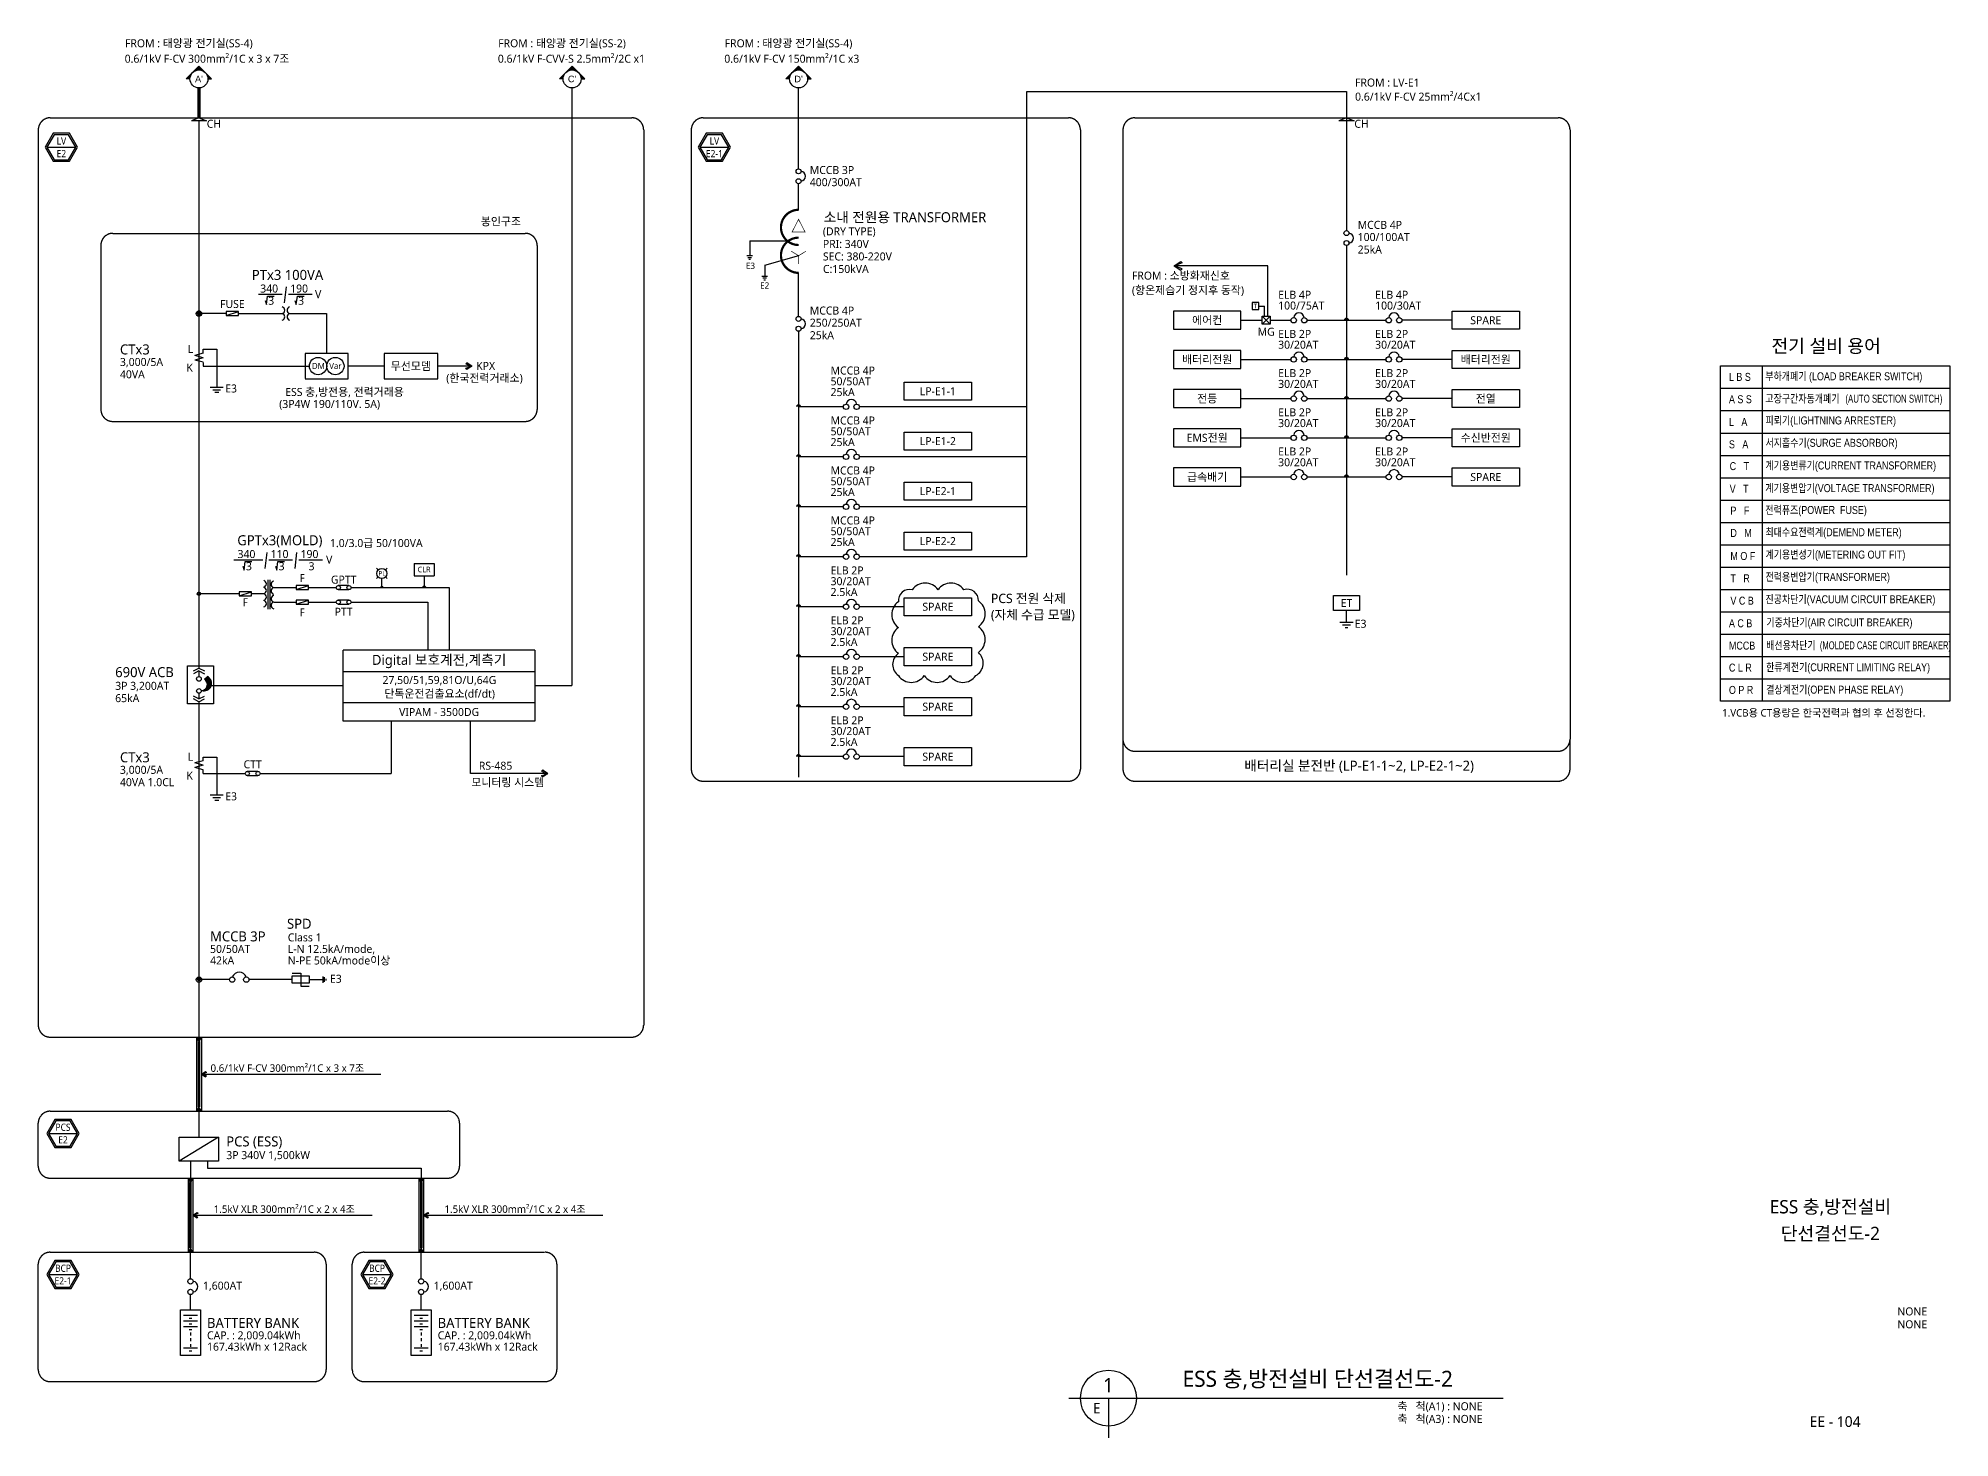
# Model space of a CAD drawing. Header units: millimetres. Extents: x 3366 to 637019, y 0 to 56757.
# Drawn here: x 482127 to 553791, y 2695 to 55143 of the extents above; entities that cross this region are included whole.
import ezdxf
from ezdxf.enums import TextEntityAlignment as Align

# ---------------------------------------------------------------- set-up
doc = ezdxf.new("R2010")
doc.units = ezdxf.units.MM
for name, pattern in [('C4', [19, 16, -1, 1, -1]), ('HIDDEN', [0.375, 0.25, -0.125]), ('LH2', [2.75, 2, -0.75])]:
    doc.linetypes.add(name, pattern=pattern)
for name, color, linetype in [('E-ELEC', 3, 'Continuous'), ('E-LINE', 4, 'Continuous'), ('E-TABL', 1, 'Continuous'), ('E-TEXT', 7, 'Continuous'), ('도면 TITLE', 4, 'Continuous')]:
    doc.layers.add(name, color=color, linetype=linetype)
doc.styles.add('aar', font='arial.ttf')
doc.styles.add('arial', font='arial.ttf')
doc.styles.add('MG', font='malgun.ttf')
doc.styles.add('um', font='malgun.ttf', dxfattribs={"width": 0.9})

# ---------------------------------------------------------------- blocks, each defined once
blk = doc.blocks.new('B13')
at = {"linetype": 'Continuous'}
for p, q in [((150, -150), (-150, 150)), ((150, 150), (-150, -150))]:
    blk.add_line(p, q, dxfattribs=at)
blk.add_lwpolyline([(-150, -150), (150, -150), (150, 150), (-150, 150)], close=True, dxfattribs=at)
blk = doc.blocks.new('B2')
for p, q in [((0, 0), (176, 118)), ((217, 78), (0, 0)), ((0, 0), (176, -118)), ((217, -78), (0, 0)), ((176, 118), (217, 78)), ((176, -118), (217, -78))]:
    blk.add_line(p, q)

msp = doc.modelspace()

# ---------------------------------------------------------------- hatches: boundary and pattern name
at = {"layer": 'E-ELEC'}
msp.add_hatch(color=256, dxfattribs=at).paths.add_polyline_path([(488467.6, 31223), (488362.6, 31118, -0.7207592), (488257.7, 30698.1, 0.9260311)])
at = {"layer": 'E-LINE'}
for points in [[(488152.7, 17552.1), (488061.8, 17709.6), (488243.6, 17709.6)], [(488152.7, 15088.2), (488061.8, 14930.7), (488243.6, 14930.7)], [(487834.9, 12267.3), (487744, 12424.8), (487925.9, 12424.8)], [(496484, 12267.3), (496393, 12424.8), (496574.9, 12424.8)], [(487834.9, 9803.4), (487744, 9645.9), (487925.9, 9645.9)], [(496484, 9803.4), (496393, 9645.9), (496574.9, 9645.9)]]:
    msp.add_hatch(color=256, dxfattribs=at).paths.add_polyline_path(points)

# ---------------------------------------------------------------- linework, layer by layer
at = {"color": 4}
msp.add_lwpolyline([(519179.7, 41330), (519179.7, 35711.3), (512910.5, 35711.3)], dxfattribs=at)
at = {"color": 6}
msp.add_lwpolyline([(514376.9, 31255.8, 0.5205671), (515343.4, 31255.8, 0.5205671), (516309.9, 31255.8, 0.5205671), (517276.4, 31255.8, 0.5205671), (517374.5, 32124.5, 0.5205671), (517374.9, 33091, 0.5205671), (517375.3, 34057.5, 0.5205671), (516827.1, 34475.7, 0.5205671), (515860.6, 34475.7, 0.5205671), (514894.1, 34475.7, 0.5205671), (514378, 34025.1, 0.5205671), (514377.6, 33058.6, 0.5205671), (514377.2, 32092.1, 0.5205671)], format="xyb", close=True, dxfattribs=at)
at = {"layer": 'E-ELEC'}
for p, q in [((487679.6, 53616.8), (488152.7, 54096.7)), ((488625.8, 53616.8), (488152.7, 54096.7)), ((501669.4, 53616.8), (502142.4, 54096.7)), ((502615.5, 53616.8), (502142.4, 54096.7)), ((510159.4, 53616.8), (510632.5, 54096.7)), ((511105.6, 53616.8), (510632.5, 54096.7)), ((487815.6, 53616.8), (487679.6, 53616.8)), ((488489.7, 53616.8), (488625.8, 53616.8)), ((501805.4, 53616.8), (501669.4, 53616.8)), ((502479.5, 53616.8), (502615.5, 53616.8)), ((510295.5, 53616.8), (510159.4, 53616.8)), ((510969.5, 53616.8), (511105.6, 53616.8)), ((508806.4, 47546.6), (508806.4, 46985.5)), ((508806.4, 47546.6), (510220.6, 47546.6)), ((508911.4, 46985.5), (508691.3, 46985.5)), ((508870.7, 46915), (508732, 46915)), ((508830.6, 46845.5), (508772.1, 46845.5)), ((509363.8, 46644.8), (510637.3, 46996.3)), ((509363.8, 46644.8), (509363.8, 46216.6)), ((509473.8, 46216.6), (509253.7, 46216.6)), ((509433.1, 46146.1), (509294.4, 46146.1)), ((509393, 46076.6), (509334.5, 46076.6)), ((489177.6, 44900.3), (489177.6, 44748.3)), ((489633.6, 44900.3), (489177.6, 44900.3)), ((489177.6, 44748.3), (489633.6, 44748.3)), ((489633.6, 44748.3), (489633.6, 44900.3)), ((527893.9, 45107.1), (528094.2, 45107.1)), ((528094.2, 44724.2), (528094.2, 45107.1)), ((488573, 42068.6), (489064.1, 42068.6)), ((488671.2, 41972.3), (488965.9, 41972.3)), ((488744.9, 41876), (488892.2, 41876)), ((496221.9, 35457), (496221.9, 34995.6)), ((496221.9, 35457), (496977, 35457)), ((496977, 35457), (496977, 34995.6)), ((489663.9, 34399.5), (489663.9, 34247.5)), ((490119.9, 34399.5), (489663.9, 34399.5)), ((490119.9, 34247.5), (490119.9, 34399.5)), ((490732.1, 34849.6), (490732.1, 33748.2)), ((490805.1, 34849.6), (490805.1, 33748.2)), ((491798.3, 34631), (491798.3, 34479)), ((492254.3, 34631), (491798.3, 34631)), ((491798.3, 34479), (492254.3, 34479)), ((492254.3, 34479), (492254.3, 34631)), ((493777.9, 34631), (493377.1, 34631)), ((493377.1, 34479), (493777.9, 34479)), ((495010.7, 34555), (495010.7, 34896.8)), ((496221.9, 34995.6), (496977, 34995.6)), ((496599.5, 34995.6), (496599.5, 34555)), ((489663.9, 34247.5), (490119.9, 34247.5)), ((491798.3, 34087.6), (491798.3, 33935.6)), ((492254.3, 34087.6), (491798.3, 34087.6)), ((491798.3, 33935.6), (492254.3, 33935.6)), ((492254.3, 33935.6), (492254.3, 34087.6)), ((493777.9, 34087.6), (493377.1, 34087.6)), ((493377.1, 33935.6), (493777.9, 33935.6)), ((531173.8, 33253.7), (531173.8, 33691.9)), ((530928.2, 33253.7), (531419.4, 33253.7)), ((531026.4, 33157.4), (531321.1, 33157.4)), ((531124.7, 33058.9), (531222.9, 33058.9)), ((487942.7, 31432.9), (488152.7, 31537.9)), ((488152.7, 31537.9), (488362.6, 31432.9)), ((488152.7, 31432.9), (487942.7, 31328)), ((488152.7, 31432.9), (488152.7, 31223)), ((488152.7, 31432.9), (488362.6, 31328)), ((488362.6, 31118), (488467.6, 31223)), ((488152.7, 30383.2), (487942.7, 30488.2)), ((488152.7, 30278.3), (487942.7, 30383.2)), ((488152.7, 30593.2), (488152.7, 30383.2)), ((488152.7, 30383.2), (488362.6, 30488.2)), ((488152.7, 30278.3), (488362.6, 30383.2)), ((490366.4, 27663.5), (489965.6, 27663.5)), ((489965.6, 27511.5), (490366.4, 27511.5)), ((488573, 26783.5), (489064.1, 26783.5)), ((488671.2, 26687.2), (488965.9, 26687.2)), ((488744.9, 26590.8), (488892.2, 26590.8)), ((489298.6, 19863.5), (488152.7, 19863.5)), ((491646.9, 19863.5), (490028.4, 19863.5)), ((492287, 19863.5), (492803.4, 19863.5)), ((492803.4, 19748.4), (492803.4, 19978.7)), ((492861, 19777.2), (492861, 19949.9)), ((492918.6, 19834.7), (492918.6, 19892.3)), ((488890.9, 13956.8), (487414.4, 13065.5)), ((487461.3, 5780.6), (487461.3, 7488.7)), ((487461.3, 7488.7), (488208.6, 7488.7)), ((488101.8, 7275.2), (487568, 7275.2)), ((487888.3, 7168.5), (487781.5, 7168.5)), ((488208.6, 7488.7), (488208.6, 5780.6)), ((496110.3, 5780.6), (496110.3, 7488.7)), ((496110.3, 7488.7), (496857.6, 7488.7)), ((496750.9, 7275.2), (496217.1, 7275.2)), ((496537.3, 7168.5), (496430.6, 7168.5)), ((496857.6, 7488.7), (496857.6, 5780.6)), ((488101.8, 7061.7), (487568, 7061.7)), ((488101.8, 6848.2), (487568, 6848.2)), ((487888.3, 6954.9), (487781.5, 6954.9)), ((487888.3, 6741.4), (487781.5, 6741.4)), ((487834.9, 6634.7), (487834.9, 6527.9)), ((496750.9, 7061.7), (496217.1, 7061.7)), ((496750.9, 6848.2), (496217.1, 6848.2)), ((496537.3, 6954.9), (496430.6, 6954.9)), ((496537.3, 6741.4), (496430.6, 6741.4)), ((496484, 6634.7), (496484, 6527.9)), ((488208.6, 5780.6), (487461.3, 5780.6)), ((488101.8, 6047.5), (487568, 6047.5)), ((487888.3, 5940.7), (487781.5, 5940.7)), ((487834.9, 6421.2), (487834.9, 6314.4)), ((487834.9, 6207.6), (487834.9, 6100.9)), ((496857.6, 5780.6), (496110.3, 5780.6)), ((496750.9, 6047.5), (496217.1, 6047.5)), ((496537.3, 5940.7), (496430.6, 5940.7)), ((496484, 6421.2), (496484, 6314.4)), ((496484, 6207.6), (496484, 6100.9))]:
    msp.add_line(p, q, dxfattribs=at)
at = {"layer": 'E-ELEC', "linetype": 'Continuous'}
for p, q in [((488153.7, 52160.6), (487870.5, 52053.4)), ((488434.9, 52053.4), (487870.5, 52053.4)), ((531175.8, 52160.6), (530892.6, 52053.4)), ((531457, 52053.4), (530892.6, 52053.4)), ((489177.6, 44748.3), (489633.6, 44900.3)), ((494874.8, 35215.8), (494811.3, 35277.4)), ((495206.2, 35277.4), (495144.7, 35217.7)), ((489663.9, 34247.5), (490119.9, 34399.5)), ((491798.3, 34479), (492254.3, 34631)), ((494874, 34955.5), (494811.3, 34894.7)), ((495206.2, 34894.7), (495145.5, 34953.5)), ((491798.3, 33935.6), (492254.3, 34087.6))]:
    msp.add_line(p, q, dxfattribs=at)
at = {"layer": 'E-ELEC', "ltscale": 10}
for p, q in [((491646.9, 20107.3), (491967, 20107.3)), ((491967, 20107.3), (491967, 19619.7)), ((491967, 19619.7), (492287, 19619.7))]:
    msp.add_line(p, q, dxfattribs=at)
at = {"layer": 'E-ELEC', "linetype": 'Continuous'}
for points in [[(488151.7, 52160.6), (488434.9, 52053.4)], [(531173.8, 52160.6), (531457, 52053.4)]]:
    msp.add_lwpolyline(points, dxfattribs=at)
at = {"layer": 'E-ELEC'}
for points in [[(510632.5, 48714.1, 83.8, 83.8, 1), (510632.5, 47394.6, 0, 0, 0)], [(510632.5, 47669.8, 83.8, 83.8, 1), (510632.5, 46350.3, 0, 0, 0)]]:
    msp.add_lwpolyline(points, format="xyseb", dxfattribs=at)
at = {"layer": 'E-ELEC', "linetype": 'Continuous', "const_width": 25.1}
msp.add_lwpolyline([(510877, 47879.8), (510632.5, 48357), (510388, 47879.8)], close=True, dxfattribs=at)
for points in [[(510632.5, 46993.9), (510357.6, 47163)], [(510906.1, 47159.6), (510632.5, 46993.9), (510632.5, 46685.7)]]:
    msp.add_lwpolyline(points, dxfattribs=at)
at = {"layer": 'E-ELEC'}
msp.add_lwpolyline([(528230.6, 44724.2), (528230.6, 46615.2), (524712.7, 46615.2)], dxfattribs=at)
at = {"layer": 'E-ELEC', "linetype": 'Continuous'}
for points in [[(488213, 44824.3, 120.6, 120.6, 1), (488092.4, 44824.3, 0, 0, 0)], [(531124.7, 44574.2, 98.1, 98.1, -1), (531222.8, 44574.2, 0, 0, 0)], [(531124.7, 43105.7, 98.1, 98.1, -1), (531222.8, 43105.7, 0, 0, 0)], [(531124.7, 41637.2, 98.1, 98.1, -1), (531222.8, 41637.2, 0, 0, 0)], [(510681.6, 41330, 98.1, 98.1, 1), (510583.5, 41330, 0, 0, 0)], [(531124.7, 40168.7, 98.1, 98.1, -1), (531222.8, 40168.7, 0, 0, 0)], [(510681.6, 39457.1, 98.1, 98.1, 1), (510583.5, 39457.1, 0, 0, 0)], [(531124.7, 38700.2, 98.1, 98.1, -1), (531222.8, 38700.2, 0, 0, 0)], [(510583.5, 37584.2, 98.1, 98.1, -1), (510681.6, 37584.2, 0, 0, 0)], [(510681.6, 35711.3, 98.1, 98.1, 1), (510583.5, 35711.3, 0, 0, 0)], [(510681.6, 33838.4, 98.1, 98.1, 1), (510583.5, 33838.4, 0, 0, 0)], [(510583.5, 31965.5, 98.1, 98.1, -1), (510681.6, 31965.5, 0, 0, 0)], [(510583.5, 30092.6, 98.1, 98.1, -1), (510681.6, 30092.6, 0, 0, 0)], [(510681.6, 28219.7, 98.1, 98.1, 1), (510583.5, 28219.7, 0, 0, 0)], [(488213, 19863.5, 120.6, 120.6, 1), (488092.4, 19863.5, 0, 0, 0)]]:
    msp.add_lwpolyline(points, format="xyseb", dxfattribs=at)
at = {"layer": 'E-ELEC'}
for points, const_width in [([(488192.7, 34323.5, 1), (488112.7, 34323.5)], 80), ([(494977.3, 34555, -1), (495044, 34555, -1)], 66.7), ([(496639.5, 34555, 1), (496559.5, 34555)], 80)]:
    msp.add_lwpolyline(points, format="xyb", dxfattribs=dict(at, const_width=const_width))
at = {"layer": 'E-ELEC', "linetype": 'Continuous'}
msp.add_lwpolyline([(531666.6, 33691.9), (530681, 33691.9), (530681, 34264.9), (531666.6, 34264.9)], close=True, dxfattribs=at)
at = {"layer": 'E-ELEC', "ltscale": 10}
msp.add_lwpolyline([(491646.9, 20000.9), (492287, 20000.9), (492287, 19726.2), (491646.9, 19726.2)], close=True, dxfattribs=at)
at = {"layer": 'E-ELEC'}
msp.add_lwpolyline([(487414.4, 13956.8), (488890.9, 13956.8), (488890.9, 13065.5), (487414.4, 13065.5)], close=True, dxfattribs=at)
at = {"layer": 'E-ELEC', "linetype": 'Continuous'}
for centre, radius in [((488152.7, 53616.8), 337), ((502142.4, 53616.8), 337), ((510632.5, 53616.8), 337), ((495010.7, 35085.2), 188.5)]:
    msp.add_circle(centre, radius, dxfattribs=at)
at = {"layer": 'E-ELEC'}
for centre, radius in [((510632.5, 50155.5), 93.6), ((510632.5, 49785.8), 93.6), ((531173.8, 47838.4), 93.6), ((531173.8, 47468.7), 93.6), ((488152.7, 44824.3), 100.8), ((488152.7, 44824.3), 67.9), ((488152.7, 44824.3), 40.3), ((510632.5, 44627.4), 93.6), ((529194.2, 44574.2), 100.3), ((529590.3, 44574.2), 100.3), ((532757.3, 44574.2), 100.3), ((533153.4, 44574.2), 100.3), ((510632.5, 44257.6), 93.6), ((492618.5, 42856), 324.1), ((493266.7, 42856), 324.1), ((529194.2, 43105.7), 100.3), ((529590.3, 43105.7), 100.3), ((532757.3, 43105.7), 100.3), ((533153.4, 43105.7), 100.3), ((529194.2, 41637.2), 100.3), ((529590.3, 41637.2), 100.3), ((532757.3, 41637.2), 100.3), ((533153.4, 41637.2), 100.3), ((512414.1, 41330), 100.3), ((512810.2, 41330), 100.3), ((529194.2, 40168.7), 100.3), ((529590.3, 40168.7), 100.3), ((532757.3, 40168.7), 100.3), ((533153.4, 40168.7), 100.3), ((512414.1, 39457.1), 100.3), ((512810.2, 39457.1), 100.3), ((529194.2, 38700.2), 100.3), ((529590.3, 38700.2), 100.3), ((532757.3, 38700.2), 100.3), ((533153.4, 38700.2), 100.3), ((512414.1, 37584.2), 100.3), ((512810.2, 37584.2), 100.3), ((512414.1, 35711.3), 100.3), ((512810.2, 35711.3), 100.3), ((493377.1, 34555), 76), ((493777.9, 34555), 76), ((488152.7, 34323.5), 53.5), ((493377.1, 34011.6), 76), ((493777.9, 34011.6), 76), ((512414.1, 33838.4), 100.3), ((512810.2, 33838.4), 100.3), ((512414.1, 31965.5), 100.3), ((512810.2, 31965.5), 100.3), ((488152.7, 31135.5), 87.5), ((488152.7, 30680.7), 87.5), ((512414.1, 30092.6), 100.3), ((512810.2, 30092.6), 100.3), ((512414.1, 28219.7), 100.3), ((512810.2, 28219.7), 100.3), ((489965.6, 27587.5), 76), ((490366.4, 27587.5), 76), ((488152.7, 19863.5), 100.8), ((488152.7, 19863.5), 40.3), ((489398.9, 19863.5), 100.3), ((489928.2, 19863.5), 100.3), ((487834.9, 8555.8), 100.3), ((496484, 8555.8), 100.3), ((487834.9, 8159.7), 100.3), ((496484, 8159.7), 100.3)]:
    msp.add_circle(centre, radius, dxfattribs=at)
for centre, radius, start, end in [((510703.5, 49970.6), 186.2, 276.972985, 83.027015), ((531244.8, 47653.5), 186.2, 276.972985, 83.027015), ((491243.7, 44947.9), 127.4, 284.172235, 75.827765), ((491243.7, 44700.8), 127.4, 284.172235, 75.827765), ((491582.6, 44947.9), 127.4, 104.172235, 255.827765), ((491582.6, 44700.8), 127.4, 104.172235, 255.827765), ((510703.5, 44442.5), 186.2, 276.972985, 83.027015), ((529392.2, 44650.3), 199.5, 6.972985, 173.027015), ((532955.3, 44650.3), 199.5, 6.972985, 173.027015), ((529392.2, 43181.8), 199.5, 6.972985, 173.027015), ((532955.3, 43181.8), 199.5, 6.972985, 173.027015), ((512612.1, 41406), 199.5, 6.972985, 173.027015), ((529392.2, 41713.3), 199.5, 6.972985, 173.027015), ((532955.3, 41713.3), 199.5, 6.972985, 173.027015), ((529392.2, 40244.8), 199.5, 6.972985, 173.027015), ((532955.3, 40244.8), 199.5, 6.972985, 173.027015), ((512612.1, 39533.1), 199.5, 6.972985, 173.027015), ((529392.2, 38776.2), 199.5, 6.972985, 173.027015), ((532955.3, 38776.2), 199.5, 6.972985, 173.027015), ((512612.1, 37660.2), 199.5, 6.972985, 173.027015), ((512612.1, 35787.3), 199.5, 6.972985, 173.027015), ((490551.8, 34694.2), 127.4, 284.172235, 75.827765), ((490551.8, 34447.1), 127.4, 284.172235, 75.827765), ((490985.4, 34678.6), 127.4, 104.172235, 255.827765), ((490985.4, 34431.5), 127.4, 104.172235, 255.827765), ((490551.8, 34200), 127.4, 284.172235, 75.827765), ((490551.8, 33952.9), 127.4, 284.172235, 75.827765), ((490985.4, 34135.1), 127.4, 104.172235, 255.827765), ((490985.4, 33888), 127.4, 104.172235, 255.827765), ((512612.1, 33914.4), 199.5, 6.972985, 173.027015), ((512612.1, 32041.5), 199.5, 6.972985, 173.027015), ((488342.4, 30968.7), 283.5, 252.597296, 63.799885), ((488240.2, 30925.6), 228.1, 274.398705, 57.528808), ((512612.1, 30168.6), 199.5, 6.972985, 173.027015), ((512612.1, 28295.7), 199.5, 6.972985, 173.027015), ((489663.5, 19851.7), 287.4, 22.949301, 157.050699), ((487911, 8357.8), 199.5, 276.972985, 83.027015), ((496560, 8357.8), 199.5, 276.972985, 83.027015)]:
    msp.add_arc(centre, radius, start, end, dxfattribs=at)
for points in [[(487679.6, 53616.8), (487815.6, 53616.8), (487906.8, 53847.2)], [(487918.7, 53859.3), (488152.7, 53953.8), (488152.7, 54096.7)], [(488386.7, 53859.3), (488152.7, 53953.8), (488152.7, 54096.7)], [(488625.8, 53616.8), (488489.7, 53616.8), (488398.6, 53847.2)], [(501669.4, 53616.8), (501805.4, 53616.8), (501896.5, 53847.2)], [(501908.4, 53859.3), (502142.4, 53953.8), (502142.4, 54096.7)], [(502376.4, 53859.3), (502142.4, 53953.8), (502142.4, 54096.7)], [(502615.5, 53616.8), (502479.5, 53616.8), (502388.4, 53847.2)], [(510159.4, 53616.8), (510295.5, 53616.8), (510386.6, 53847.2)], [(510398.5, 53859.3), (510632.5, 53953.8), (510632.5, 54096.7)], [(510866.5, 53859.3), (510632.5, 53953.8), (510632.5, 54096.7)], [(511105.6, 53616.8), (510969.5, 53616.8), (510878.4, 53847.2)]]:
    msp.add_solid(points, dxfattribs=at)
at = {"layer": 'E-LINE', "linetype": 'Continuous'}
for p, q in [((510632.5, 50249.1), (510632.5, 53279.7)), ((510632.5, 48714.1), (510632.5, 49692.2)), ((510632.5, 44721), (510632.5, 46350.3)), ((510632.5, 44164.1), (510632.5, 27456.3)), ((495354.9, 29551), (495354.9, 27587.5)), ((488306.6, 27587.5), (489889.6, 27587.5)), ((490442.4, 27587.5), (495354.9, 27587.5))]:
    msp.add_line(p, q, dxfattribs=at)
at = {"layer": 'E-LINE'}
for p, q in [((489177.6, 44824.3), (488152.7, 44824.3)), ((489633.6, 44824.3), (491274.9, 44824.3)), ((491551.4, 44824.3), (492938, 44824.3)), ((527214.5, 44574.2), (528012.4, 44574.2)), ((528312.4, 44574.2), (529093.9, 44574.2)), ((529690.6, 44574.2), (532657, 44574.2)), ((535133, 44574.2), (533253.7, 44574.2)), ((488306.6, 43337.8), (487998.7, 43253.4)), ((488306.6, 43168.9), (487998.7, 43253.4)), ((488306.6, 43168.9), (487998.7, 43084.4)), ((488306.6, 42999.9), (487998.7, 43084.4)), ((488306.6, 43337.8), (488306.6, 43490.3)), ((488306.6, 43490.3), (488818.6, 43490.3)), ((488818.6, 43490.3), (488818.6, 42068.6)), ((527214.5, 43105.7), (529093.9, 43105.7)), ((529690.6, 43105.7), (532657, 43105.7)), ((535133, 43105.7), (533253.7, 43105.7)), ((488306.6, 42994), (488306.6, 42856)), ((488306.6, 42856), (492294.3, 42856)), ((527214.5, 41637.2), (529093.9, 41637.2)), ((529690.6, 41637.2), (532657, 41637.2)), ((535133, 41637.2), (533253.7, 41637.2)), ((512313.8, 41330), (510632.5, 41330)), ((519179.7, 41330), (512910.5, 41330)), ((527214.5, 40168.7), (529093.9, 40168.7)), ((529690.6, 40168.7), (532657, 40168.7)), ((535133, 40168.7), (533253.7, 40168.7)), ((512313.8, 39457.1), (510632.5, 39457.1)), ((519179.7, 39457.1), (512910.5, 39457.1)), ((527214.5, 38700.2), (529093.9, 38700.2)), ((529690.6, 38700.2), (532657, 38700.2)), ((535133, 38700.2), (533253.7, 38700.2)), ((512313.8, 37584.2), (510632.5, 37584.2)), ((519179.7, 37584.2), (512910.5, 37584.2)), ((512313.8, 35711.3), (510632.5, 35711.3)), ((490954.2, 34555), (491798.3, 34555)), ((492254.3, 34555), (493301.1, 34555)), ((493853.9, 34555), (497530.1, 34555)), ((497530.1, 34555), (497530.1, 32210.3)), ((489663.9, 34323.5), (488152.7, 34323.5)), ((490583, 34323.5), (490119.9, 34323.5)), ((490954.2, 34011.6), (491798.3, 34011.6)), ((492254.3, 34011.6), (493301.1, 34011.6)), ((493853.9, 34011.6), (496734.7, 34011.6)), ((496734.7, 34011.6), (496734.7, 32210.3)), ((512313.8, 33838.4), (510632.5, 33838.4)), ((514591.8, 33838.4), (512910.5, 33838.4)), ((512313.8, 31965.5), (510632.5, 31965.5)), ((514591.8, 31965.5), (512910.5, 31965.5)), ((512313.8, 30092.6), (510632.5, 30092.6)), ((514591.8, 30092.6), (512910.5, 30092.6)), ((488306.6, 28069.3), (487998.7, 27984.9)), ((488306.6, 27900.4), (487998.7, 27984.9)), ((488306.6, 28069.3), (488306.6, 28205.2)), ((488306.6, 28205.2), (488818.6, 28205.2)), ((488818.6, 28205.2), (488818.6, 26783.5)), ((512313.8, 28219.7), (510632.5, 28219.7)), ((514591.8, 28219.7), (512910.5, 28219.7)), ((488306.6, 27900.4), (487998.7, 27815.9)), ((488306.6, 27731.4), (487998.7, 27815.9)), ((488306.6, 27587.5), (488306.6, 27731.4)), ((488152.7, 14930.7), (488152.7, 13956.8)), ((487834.9, 13065.5), (487834.9, 12424.8)), ((487834.9, 7488.7), (487834.9, 8059.4)), ((496484, 7488.7), (496484, 8059.4))]:
    msp.add_line(p, q, dxfattribs=at)
at = {"layer": 'E-LINE', "const_width": 130}
msp.add_lwpolyline([(488152.7, 53279.7), (488152.7, 52160.2)], dxfattribs=at)
at = {"layer": 'E-LINE'}
for points in [[(519179.7, 41330), (519184.7, 41335), (519184.7, 53149.2), (531173.8, 53149.2), (531173.8, 47932)], [(488152.7, 52053.4), (488152.7, 31537.9)], [(531173.8, 47375.1), (531173.8, 35018.6)], [(488152.7, 30278.3), (488152.7, 17709.6)], [(488470.4, 13065.5), (488470.4, 12793.7), (496484, 12793.7), (496484, 12424.8)]]:
    msp.add_lwpolyline(points, dxfattribs=at)
at = {"layer": 'E-LINE', "ltscale": 2}
for points in [[(492938, 44824.3), (492938, 43328)], [(487834.9, 8656.1), (487834.9, 9645.9)], [(496484, 8656.1), (496484, 9645.9)]]:
    msp.add_lwpolyline(points, dxfattribs=at)
at = {"layer": 'E-LINE'}
for points in [[(488152.7, 17552.1), (488061.8, 17709.6), (488243.6, 17709.6)], [(488152.7, 15088.2), (488061.8, 14930.7), (488243.6, 14930.7)], [(487834.9, 12267.3), (487744, 12424.8), (487925.9, 12424.8)], [(496484, 12267.3), (496393, 12424.8), (496574.9, 12424.8)], [(487834.9, 9803.4), (487744, 9645.9), (487925.9, 9645.9)], [(496484, 9803.4), (496393, 9645.9), (496574.9, 9645.9)]]:
    msp.add_lwpolyline(points, close=True, dxfattribs=at)
at = {"layer": 'E-LINE', "ltscale": 0.9, "const_width": 100, "flags": 128}
msp.add_lwpolyline([(488152.7, 17552.1), (488152.7, 15088.2)], dxfattribs=at)
at = {"layer": 'E-LINE', "linetype": 'HIDDEN', "ltscale": 7, "const_width": 100, "flags": 128}
for points in [[(487834.9, 12267.3), (487834.9, 9803.4)], [(496484, 12267.3), (496484, 9803.4)]]:
    msp.add_lwpolyline(points, dxfattribs=at)
at = {"layer": 'E-LINE'}
msp.add_circle((488152.7, 34323.5), 63, dxfattribs=at)
at = {"layer": 'E-TABL', "linetype": 'C4'}
for p, q in [((482127.3, 51710.6), (482127.3, 18159.6)), ((482577.3, 52160.6), (504375.4, 52160.6)), ((504825.4, 51710.6), (504825.4, 18159.6)), ((506608.8, 51710.6), (506608.8, 27752.7)), ((507058.8, 52160.6), (520748.3, 52160.6)), ((521198.3, 51710.6), (521198.3, 27752.7)), ((522793, 51710.6), (522793, 28873.6)), ((523243, 52160.6), (539104.6, 52160.6)), ((539554.6, 51710.6), (539554.6, 28873.6)), ((484473, 47380.6), (484473, 41234.6)), ((484923, 47830.6), (500383.6, 47830.6)), ((500833.6, 47380.6), (500833.6, 41234.6)), ((484923, 40784.6), (500383.6, 40784.6)), ((523243, 28423.6), (539104.6, 28423.6)), ((507058.8, 27302.7), (520748.3, 27302.7)), ((523243, 27302.7), (539104.6, 27302.7)), ((482577.3, 17709.6), (504375.4, 17709.6)), ((482577.3, 14930.7), (497473.5, 14930.7)), ((482577.3, 12424.8), (497473.5, 12424.8)), ((482577.3, 9645.9), (492473.1, 9645.9)), ((494350.3, 9645.9), (501122.1, 9645.9)), ((492923.1, 9195.9), (492923.1, 5250)), ((501572.1, 9195.9), (501572.1, 5250)), ((482577.3, 4800), (492473.1, 4800)), ((494350.3, 4800), (501122.1, 4800))]:
    msp.add_line(p, q, dxfattribs=at)
at = {"layer": 'E-TABL', "linetype": 'Continuous'}
for p, q in [((482451, 51056), (483539.9, 51056)), ((506932.6, 51056), (508021.5, 51056)), ((482512, 14096.5), (483600.9, 14096.5))]:
    msp.add_line(p, q, dxfattribs=at)
at = {"layer": 'E-TABL', "linetype": 'LH2'}
for p, q in [((495090.3, 42856), (493744.3, 42856)), ((498385.8, 42856), (497103.9, 42856)), ((488581.4, 30880.7), (493557.3, 30880.7)), ((498330.1, 27587.5), (498330.1, 29551)), ((501233, 27587.5), (498330.1, 27587.5)), ((501044, 27714.2), (501000.8, 27671)), ((501000.8, 27671), (501233, 27587.5)), ((501000.8, 27504.1), (501233, 27587.5)), ((501044, 27460.8), (501000.8, 27504.1)), ((501233, 27587.5), (501044, 27714.2)), ((501233, 27587.5), (501044, 27460.8)), ((488061.8, 17709.6), (488061.8, 14930.7)), ((488243.6, 17709.6), (488243.6, 14930.7)), ((487744, 12424.8), (487744, 9645.9)), ((487925.9, 12424.8), (487925.9, 9645.9)), ((496393, 12424.8), (496393, 9645.9)), ((496574.9, 12424.8), (496574.9, 9645.9))]:
    msp.add_line(p, q, dxfattribs=at)
at = {"layer": 'E-TABL'}
for p, q in [((498196.7, 42982.7), (498153.5, 42939.5)), ((498153.5, 42939.5), (498385.8, 42856)), ((498153.5, 42772.6), (498385.8, 42856)), ((498196.7, 42729.3), (498153.5, 42772.6)), ((498385.8, 42856), (498196.7, 42982.7)), ((498385.8, 42856), (498196.7, 42729.3)), ((546759.3, 42861.6), (546759.3, 30294.8)), ((545190.9, 42023.8), (553790.9, 42023.8)), ((545190.9, 41186), (553790.9, 41186)), ((545190.9, 40348.2), (553790.9, 40348.2)), ((545190.9, 39510.4), (553790.9, 39510.4)), ((545190.9, 38672.7), (553790.9, 38672.7)), ((545190.9, 37834.9), (553790.9, 37834.9)), ((545190.9, 36997.1), (553790.9, 36997.1)), ((545190.9, 36159.3), (553790.9, 36159.3)), ((545190.9, 35321.5), (553790.9, 35321.5)), ((545190.9, 34483.7), (553790.9, 34483.7)), ((545190.9, 33645.9), (553790.9, 33645.9)), ((545190.9, 32808.2), (553790.9, 32808.2)), ((500747.4, 32210.3), (500747.4, 29551)), ((545190.9, 31970.4), (553790.9, 31970.4)), ((545190.9, 31132.6), (553790.9, 31132.6)), ((500747.4, 30235.4), (493557.3, 30235.4)), ((522793, 28873.6), (522793, 27752.7)), ((539554.6, 27752.7), (539554.6, 28873.6)), ((488243.6, 16320.1), (494968.2, 16320.1)), ((487925.9, 11035.4), (494650.4, 11035.4)), ((496574.9, 11035.4), (503299.5, 11035.4))]:
    msp.add_line(p, q, dxfattribs=at)
at = {"layer": 'E-TABL', "color": 7, "linetype": 'Continuous'}
for p, q in [((482512, 8811.8), (483600.9, 8811.8)), ((494285, 8811.8), (495374, 8811.8))]:
    msp.add_line(p, q, dxfattribs=at)
at = {"layer": 'E-TABL', "linetype": 'LH2'}
msp.add_lwpolyline([(500747.4, 30880.7), (502142.4, 30880.7), (502142.4, 53279.7)], dxfattribs=at)
at = {"layer": 'E-TABL', "color": 7, "linetype": 'Continuous'}
for points in [[(482692.1, 51581.4), (482388.8, 51056), (482692.1, 50530.7), (483298.8, 50530.7), (483602.1, 51056), (483298.8, 51581.4)], [(507173.7, 51581.4), (506870.4, 51056), (507173.7, 50530.7), (507780.4, 50530.7), (508083.7, 51056), (507780.4, 51581.4)], [(482753.1, 14621.9), (482449.8, 14096.5), (482753.1, 13571.1), (483359.8, 13571.1), (483663.1, 14096.5), (483359.8, 14621.9)], [(482753.1, 9337.1), (482449.8, 8811.8), (482753.1, 8286.4), (483359.8, 8286.4), (483663.1, 8811.8), (483359.8, 9337.1)], [(494526.2, 9337.1), (494222.8, 8811.8), (494526.2, 8286.4), (495132.8, 8286.4), (495436.2, 8811.8), (495132.8, 9337.1)]]:
    msp.add_lwpolyline(points, close=True, dxfattribs=at)
at = {"layer": 'E-TABL', "linetype": 'Continuous'}
for points in [[(482723.2, 51527.6), (482451, 51056), (482723.2, 50584.5), (483267.7, 50584.5), (483539.9, 51056), (483267.7, 51527.6)], [(507204.8, 51527.6), (506932.6, 51056), (507204.8, 50584.5), (507749.3, 50584.5), (508021.5, 51056), (507749.3, 51527.6)], [(487724.2, 31628), (488701.6, 31628), (488701.6, 30205.4), (487724.2, 30205.4)], [(482784.2, 14568.1), (482512, 14096.5), (482784.2, 13625), (483328.7, 13625), (483600.9, 14096.5), (483328.7, 14568.1)], [(482784.2, 9283.3), (482512, 8811.8), (482784.2, 8340.2), (483328.7, 8340.2), (483600.9, 8811.8), (483328.7, 9283.3)], [(494557.3, 9283.3), (494285, 8811.8), (494557.3, 8340.2), (495101.7, 8340.2), (495374, 8811.8), (495101.7, 9283.3)]]:
    msp.add_lwpolyline(points, close=True, dxfattribs=at)
at = {"layer": 'E-TABL', "color": 6}
msp.add_lwpolyline([(527893.9, 45238.3), (527636.7, 45238.3), (527636.7, 44976), (527893.9, 44976)], close=True, dxfattribs=at)
at = {"layer": 'E-TABL'}
for points in [[(527214.5, 44912.9), (524688.5, 44912.9), (524688.5, 44235.5), (527214.5, 44235.5)], [(535133, 44912.9), (537659, 44912.9), (537659, 44235.5), (535133, 44235.5)], [(497103.9, 43328), (495090.3, 43328), (495090.3, 42384.1), (497103.9, 42384.1)], [(527214.5, 43444.4), (524688.5, 43444.4), (524688.5, 42767), (527214.5, 42767)], [(535133, 43444.4), (537659, 43444.4), (537659, 42767), (535133, 42767)], [(545190.9, 42861.6), (553790.9, 42861.6), (553790.9, 30294.8), (545190.9, 30294.8)], [(514591.8, 42254.9), (517117.8, 42254.9), (517117.8, 41577.4), (514591.8, 41577.4)], [(527214.5, 41975.9), (524688.5, 41975.9), (524688.5, 41298.5), (527214.5, 41298.5)], [(535133, 41975.9), (537659, 41975.9), (537659, 41298.5), (535133, 41298.5)], [(514591.8, 40382), (517117.8, 40382), (517117.8, 39704.5), (514591.8, 39704.5)], [(527214.5, 40507.4), (524688.5, 40507.4), (524688.5, 39830), (527214.5, 39830)], [(535133, 40507.4), (537659, 40507.4), (537659, 39830), (535133, 39830)], [(527214.5, 39038.9), (524688.5, 39038.9), (524688.5, 38361.5), (527214.5, 38361.5)], [(535133, 39038.9), (537659, 39038.9), (537659, 38361.5), (535133, 38361.5)], [(514591.8, 38509.1), (517117.8, 38509.1), (517117.8, 37831.6), (514591.8, 37831.6)], [(514591.8, 36636.2), (517117.8, 36636.2), (517117.8, 35958.7), (514591.8, 35958.7)], [(514591.8, 34177.1), (517117.8, 34177.1), (517117.8, 33499.7), (514591.8, 33499.7)], [(514591.8, 32304.2), (517117.8, 32304.2), (517117.8, 31626.8), (514591.8, 31626.8)], [(514591.8, 30431.3), (517117.8, 30431.3), (517117.8, 29753.9), (514591.8, 29753.9)], [(514591.8, 28558.4), (517117.8, 28558.4), (517117.8, 27881), (514591.8, 27881)]]:
    msp.add_lwpolyline(points, close=True, dxfattribs=at)
at = {"layer": 'E-TABL', "linetype": 'LH2'}
msp.add_lwpolyline([(493744.3, 43328), (492131.7, 43328), (492131.7, 42384.1), (493744.3, 42384.1)], close=True, dxfattribs=at)
at = {"layer": 'E-TABL'}
for points in [[(500747.4, 32210.3), (493557.3, 32210.3)], [(500747.4, 29551), (493557.3, 29551), (493557.3, 32210.3)], [(493557.3, 31408.6), (500747.4, 31408.6)]]:
    msp.add_lwpolyline(points, dxfattribs=at)
at = {"layer": 'E-TABL', "elevation": 0}
for points in [[(488433.3, 16388.3), (488243.6, 16320.1), (488398, 16423.6)], [(488243.6, 16320.1), (488398, 16216.7), (488433.3, 16252)], [(488115.5, 11103.5), (487925.9, 11035.4), (488080.2, 11138.8)], [(487925.9, 11035.4), (488080.2, 10931.9), (488115.5, 10967.2)], [(496764.6, 11103.5), (496574.9, 11035.4), (496729.3, 11138.8)], [(496574.9, 11035.4), (496729.3, 10931.9), (496764.6, 10967.2)]]:
    msp.add_lwpolyline(points, close=True, dxfattribs=at)
at = {"layer": 'E-TABL', "linetype": 'C4'}
for points in [[(482127.3, 12874.8), (482127.3, 14480.7)], [(497923.5, 14480.7), (497923.5, 12874.8)], [(482127.3, 5250), (482127.3, 9195.9)], [(493900.3, 5250), (493900.3, 9195.9)]]:
    msp.add_lwpolyline(points, dxfattribs=at)
for centre, start, end in [((482577.3, 51710.6), 90, 180), ((504375.4, 51710.6), 0, 90), ((507058.8, 51710.6), 90, 180), ((520748.3, 51710.6), 0, 90), ((523243, 51710.6), 90, 180), ((539104.6, 51710.6), 0, 90), ((484923, 47380.6), 90, 180), ((500383.6, 47380.6), 0, 90), ((484923, 41234.6), 180, 270), ((500383.6, 41234.6), 270, 0), ((523243, 28873.6), 180, 270), ((539104.6, 28873.6), 270, 0), ((523243, 27752.7), 180, 270), ((539104.6, 27752.7), 270, 0), ((482577.3, 18159.6), 180, 270), ((482577.3, 14480.7), 90, 180), ((497473.5, 14480.7), 0, 90), ((482577.3, 12874.8), 180, 270), ((497473.5, 12874.8), 270, 0), ((482577.3, 9195.9), 90, 180), ((492473.1, 9195.9), 0, 90), ((494350.3, 9195.9), 90, 180), ((501122.1, 9195.9), 0, 90), ((482577.3, 5250), 180, 270), ((492473.1, 5250), 270, 0), ((494350.3, 5250), 180, 270), ((501122.1, 5250), 270, 0)]:
    msp.add_arc(centre, 450, start, end, dxfattribs=at)
at = {"layer": 'E-TABL', "linetype": 'C4', "ltscale": 1.5}
for centre, start, end in [((507058.8, 27752.7), 180, 270), ((520748.3, 27752.7), 270, 0), ((504375.4, 18159.6), 270, 0)]:
    msp.add_arc(centre, 450, start, end, dxfattribs=at)
at = {"layer": 'E-TEXT'}
for p, q in [((490384, 45547.6), (491275.7, 45547.6)), ((491424.4, 45824.5), (491351.5, 45227.1)), ((491506, 45547.6), (492397.7, 45547.6)), ((490692.4, 35873.9), (490619.5, 35276.6)), ((491814.4, 35873.9), (491741.5, 35276.6)), ((489456.1, 35597.1), (490543.7, 35597.1)), ((490774, 35597.1), (491665.7, 35597.1)), ((491896, 35597.1), (492787.7, 35597.1))]:
    msp.add_line(p, q, dxfattribs=at)
for points in [[(490629, 45308.7), (490681.4, 45163), (490722.3, 45477.7), (490970.1, 45477.7)], [(491751, 45308.7), (491803.5, 45163), (491844.3, 45477.7), (492092.1, 45477.7)], [(489794.3, 35358.2), (489846.8, 35212.5), (489887.6, 35527.2), (490135.5, 35527.2)], [(491018.9, 35358.2), (491071.4, 35212.5), (491112.2, 35527.2), (491360.1, 35527.2)]]:
    msp.add_lwpolyline(points, dxfattribs=at)
at = {"layer": '도면 TITLE'}
for p, q in [((520764.7, 4179.8), (537048.5, 4179.8)), ((522249.9, 4179.8), (522249.9, 2694.6))]:
    msp.add_line(p, q, dxfattribs=at)
msp.add_circle((522249.9, 4179.8), 1050.2, dxfattribs=at)

# ---------------------------------------------------------------- block references
at = {"layer": 'E-ELEC', "ltscale": 2, "xscale": -1}
msp.add_blockref('B13', (528162.4, 44574.2), dxfattribs=at)
at = {"layer": 'E-TABL', "ltscale": 2, "xscale": -1.4, "yscale": 1.4, "zscale": 1.4, "rotation": 180}
msp.add_blockref('B2', (524712.7, 46615.2), dxfattribs=at)

# ---------------------------------------------------------------- texts
at = {"layer": 'E-ELEC', "style": 'MG'}
for s, p in [('DM', (492389.3, 42747)), ('Var', (493037.5, 42747))]:
    msp.add_text(s, height=226.2, dxfattribs=at).set_placement(p)
for s, height, p in [('PL', 174.8, (495015.8, 34999.2)), ('CLR', 209.76, (496594.2, 35127.7))]:
    msp.add_text(s, height=height, dxfattribs=at).set_placement(p, align=Align.CENTER)
at = {"layer": 'E-TABL', "style": 'um'}
msp.add_text('T', height=170.5, dxfattribs=at).set_placement((527759.4, 45108.2), align=Align.MIDDLE)
at = {"layer": 'E-TEXT', "style": 'MG'}
for s, height, p in [('0.6/1kV F-CV 300mm²/1C x 3 x 7조', 300, (485368.1, 54225.6)), ('FROM : 태양광 전기실(SS-4)', 300, (485381.6, 54804.5)), ('0.6/1kV F-CVV-S 2.5mm²/2C x1', 300, (499357.8, 54225.6)), ('FROM : 태양광 전기실(SS-2)', 300, (499371.4, 54804.5)), ('0.6/1kV F-CV 150mm²/1C x3', 300, (507847.9, 54225.6)), ('FROM : 태양광 전기실(SS-4)', 300, (507861.4, 54804.5)), ('0.6/1kV F-CV 25mm²/4Cx1', 300, (531495.3, 52804.8)), ('FROM : LV-E1', 300, (531495.3, 53333.2)), ('CH', 300, (488445.1, 51787.7)), ('CH', 300, (531467.3, 51787.7)), ('MCCB 3P', 300, (511052, 50054.1)), ('400/300AT', 300, (511052, 49599.1)), ('(DRY TYPE)', 300, (511543.1, 47755.7)), ('소내 전원용 TRANSFORMER', 375, (511578.1, 48248.4)), ('MCCB 4P', 300, (531593.3, 47999)), ('PRI: 340V', 300, (511543.5, 47285)), ('25kA', 300, (531594.9, 47075)), ('100/100AT', 300, (531593.3, 47544)), ('SEC: 380-220V', 300, (511545.1, 46816)), ('C:150kVA', 300, (511546.7, 46346.9)), ('PTx3 100VA', 375, (490136.5, 46087.1)), ('340', 300, (490449.3, 45613.2)), ('190', 300, (491571.3, 45613.2)), ('(항온제습기 정지후 동작)', 300, (523131, 45551.7)), ('FROM : 소방화재신호', 300, (523131, 46097.3)), ('3', 300, (490749.7, 45155.9)), ('3', 300, (491871.7, 45155.9)), ('V', 300, (492505, 45402)), ('250/250AT', 300, (511052, 44333)), ('MCCB 4P', 300, (511052, 44788)), ('25kA', 300, (511053.6, 43863.9)), ('CTx3', 375, (485191, 43293.6)), ('KPX', 300, (498548, 42712.3)), ('(한국전력거래소)', 300, (497423, 42259.1)), ('340', 300, (489599.4, 35662.7)), ('110', 300, (490839.3, 35662.7)), ('190', 300, (491961.3, 35662.7)), ('3', 300, (489915.1, 35205.4)), ('3', 300, (491139.7, 35205.4)), ('3', 300, (492261.7, 35205.4)), ('V', 300, (492920, 35451.4)), ('690V ACB', 375, (485012.6, 31199.3)), ('1.VCB용 CT용량은 한국전력과 협의 후 선정한다.', 280, (545256.7, 29721.8)), ('CTx3', 375, (485191, 28008.5)), ('RS-485', 300, (498646.8, 27730.1)), ('모니터링 시스템', 300, (498362.9, 27106.1)), ('MCCB 3P', 375, (488570.1, 21296.3)), ('SPD', 375, (491454, 21769.8)), ('Class 1', 300, (491483, 21296.3)), ('L-N 12.5kA/mode,', 300, (491483, 20863.8)), ('N-PE 50kA/mode이상', 300, (491483, 20431.3)), ('E3', 300, (493065.3, 19746.1)), ('0.6/1kV F-CV 300mm²/1C x 3 x 7조', 280, (488587.1, 16408.2)), ('PCS (ESS)', 375, (489176.6, 13612.5)), ('1.5kV XLR 300mm²/1C x 2 x 4조', 280, (488705.5, 11123.4)), ('1.5kV XLR 300mm²/1C x 2 x 4조', 280, (497354.5, 11123.4)), ('1,600AT', 300, (488303.7, 8245.6)), ('1,600AT', 300, (496952.8, 8245.6)), ('BATTERY BANK', 375, (488454.8, 6810.7)), ('BATTERY BANK', 375, (497103.9, 6810.7)), ('CAP. : 2,009.04kWh', 300, (488455.3, 6383.6)), ('CAP. : 2,009.04kWh', 300, (497104.3, 6383.6)), ('167.43kWh x 12Rack', 300, (488455.7, 5956.6)), ('167.43kWh x 12Rack', 300, (497104.8, 5956.6))]:
    msp.add_text(s, height=height, dxfattribs=at).set_placement(p)
at = {"layer": 'E-TEXT'}
for s, height, style, p in [("A'", 245, 'aar', (488152.7, 53616.8)), ("C'", 245, 'aar', (502142.4, 53616.8)), ("D'", 245, 'aar', (510632.5, 53616.8)), ('FUSE', 300, 'MG', (489405.6, 45184.5)), ('GPTx3(MOLD)', 375, 'MG', (491185.7, 36291.4)), ('GPTT', 300, 'MG', (493577.5, 34854.2)), ('PTT', 300, 'MG', (493577.5, 33649.6)), ('ET', 300, 'MG', (531173.8, 33978.4)), ('Digital 보호계전,계측기', 375, 'MG', (497156.8, 31809.4)), ('27,50/51,59,81O/U,64G', 300, 'MG', (497165.7, 31066.5)), ('단독운전검출요소(df/dt)', 300, 'MG', (497175.8, 30571.6)), ('VIPAM - 3500DG', 300, 'MG', (497156.8, 29893.2)), ('CTT', 300, 'MG', (490166, 27933.2)), ('배터리실 분전반 (LP-E1-1~2, LP-E2-1~2)', 375, 'MG', (531647.9, 27863.2))]:
    msp.add_text(s, height=height, dxfattribs=dict(at, style=style)).set_placement(p, align=Align.MIDDLE)
at = {"layer": 'E-TEXT', "linetype": 'Continuous', "style": 'MG', "width": 0.9}
for s, p in [('E2', (482995.5, 50820.3)), ('LV', (482995.5, 51291.8)), ('E2-1', (507477, 50820.3)), ('LV', (507477, 51291.8)), ('PCS', (483056.5, 14332.3)), ('E2', (483056.5, 13860.8)), ('E2-1', (483056.5, 8576)), ('BCP', (483056.5, 9047.5)), ('E2-2', (494829.5, 8576)), ('BCP', (494829.5, 9047.5))]:
    msp.add_text(s, height=270, dxfattribs=at).set_placement(p, align=Align.MIDDLE)
at = {"layer": 'E-TEXT', "linetype": 'Continuous', "style": 'MG'}
for s, p in [('봉인구조', (498720.8, 48128)), ('100/75AT', (528612.2, 44976.4)), ('ELB 4P', (528612.2, 45380.8)), ('100/30AT', (532247.9, 44976.4)), ('ELB 4P', (532247.9, 45380.8)), ('30/20AT', (528612.2, 43507.9)), ('ELB 2P', (528612.2, 43912.3)), ('30/20AT', (532247.9, 43507.9)), ('ELB 2P', (532247.9, 43912.3)), ('3,000/5A', (485191, 42861.1)), ('40VA', (485191, 42398.7)), ('50/50AT', (511832.1, 42136.6)), ('MCCB 4P', (511832.1, 42541)), ('30/20AT', (528612.2, 42039.4)), ('ELB 2P', (528612.2, 42443.8)), ('30/20AT', (532247.9, 42039.4)), ('ELB 2P', (532247.9, 42443.8)), ('E3', (489138.1, 41867.7)), ('25kA', (511832.1, 41732.2)), ('MCCB 4P', (511832.1, 40668.1)), ('30/20AT', (528612.2, 40570.9)), ('ELB 2P', (528612.2, 40975.3)), ('30/20AT', (532247.9, 40570.9)), ('ELB 2P', (532247.9, 40975.3)), ('25kA', (511832.1, 39859.3)), ('50/50AT', (511832.1, 40263.7)), ('ELB 2P', (528612.2, 39506.8)), ('ELB 2P', (532247.9, 39506.8)), ('MCCB 4P', (511832.1, 38795.2)), ('30/20AT', (528612.2, 39102.4)), ('30/20AT', (532247.9, 39102.4)), ('25kA', (511832.1, 37986.4)), ('50/50AT', (511832.1, 38390.8)), ('50/50AT', (511832.1, 36517.9)), ('MCCB 4P', (511832.1, 36922.3)), ('1.0/3.0급 50/100VA', (493064.7, 36074.8)), ('25kA', (511832.1, 36113.5)), ('ELB 2P', (511832.1, 35049.3)), ('30/20AT', (511832.1, 34645)), ('2.5kA', (511832.1, 34240.6)), ('30/20AT', (511832.1, 32772)), ('ELB 2P', (511832.1, 33176.4)), ('E3', (531482.7, 33051)), ('2.5kA', (511832.1, 32367.7)), ('ELB 2P', (511832.1, 31303.5)), ('3P 3,200AT', (485012.6, 30724.6)), ('30/20AT', (511832.1, 30899.1)), ('65kA', (485012.6, 30262.2)), ('2.5kA', (511832.1, 30494.7)), ('ELB 2P', (511832.1, 29430.6)), ('30/20AT', (511832.1, 29026.2)), ('2.5kA', (511832.1, 28621.8)), ('40VA 1.0CL', (485191, 27113.5)), ('3,000/5A', (485191, 27575.9)), ('E3', (489138.1, 26582.5)), ('50/50AT', (488570.1, 20863.8)), ('42kA', (488570.1, 20431.3)), ('3P 340V 1,500kW', (489176.6, 13137.8))]:
    msp.add_text(s, height=300, dxfattribs=at).set_placement(p)
at = {"layer": 'E-TEXT', "style": 'MG'}
for s, p in [('E3', (508828.3, 46501.8)), ('E2', (509361.9, 45760.3))]:
    msp.add_text(s, height=233.33, dxfattribs=at).set_placement(p, align=Align.CENTER)
at = {"layer": 'E-TEXT', "linetype": 'Continuous', "style": 'MG'}
for s, p in [('에어컨', (525951.5, 44574.2)), ('SPARE', (536396, 44574.2)), ('배터리전원', (525951.5, 43105.7)), ('배터리전원', (536396, 43105.7)), ('LP-E1-1', (515854.8, 41916.2)), ('전등', (525951.5, 41637.2)), ('전열', (536396, 41637.2)), ('LP-E1-2', (515854.8, 40043.3)), ('EMS전원', (525951.5, 40168.7)), ('수신반전원', (536396, 40168.7)), ('급속배기', (525951.5, 38700.2)), ('SPARE', (536396, 38700.2)), ('LP-E2-1', (515854.8, 38170.4)), ('LP-E2-2', (515854.8, 36297.5)), ('SPARE', (515854.8, 33838.4)), ('SPARE', (515854.8, 31965.5)), ('SPARE', (515854.8, 30092.6)), ('SPARE', (515854.8, 28219.7))]:
    msp.add_text(s, height=300, dxfattribs=at).set_placement(p, align=Align.MIDDLE_CENTER)
msp.add_text('MG', height=300, dxfattribs=at).set_placement((528162.4, 44144.2), align=Align.MIDDLE)
at = {"layer": 'E-TEXT', "color": 255, "linetype": 'Continuous', "ltscale": 2, "style": 'MG'}
msp.add_text('전기 설비 용어', height=500, dxfattribs=at).set_placement((547104.2, 43609.7), align=Align.MIDDLE_LEFT)
at = {"layer": 'E-TEXT', "style": 'MG'}
for s, p in [('L', (487937.3, 43351.7)), ('K', (487924.4, 42646.4)), ('L', (487937.3, 28066.5)), ('K', (487924.4, 27361.3))]:
    msp.add_text(s, height=300, dxfattribs=at).set_placement(p, align=Align.RIGHT)
for s, p in [('무선모뎀', (496097.1, 42856)), ('ESS 충,방전용, 전력거래용', (493610.9, 41887.4))]:
    msp.add_text(s, height=300, dxfattribs=at).set_placement(p, align=Align.MIDDLE_CENTER)
at = {"layer": 'E-TEXT', "style": 'arial'}
for s, width, p in [('L B S', 0.8, (545512.1, 42301.4)), ('부하개폐기 (LOAD BREAKER SWITCH)', 0.8, (546876.6, 42324.4)), ('A S S', 0.8, (545512.1, 41463.6)), ('고장구간자동개폐기', 0.8, (546876.6, 41486.7)), ('(AUTO SECTION SWITCH)', 0.7, (549879, 41486.7)), ('L   A', 0.8, (545512.1, 40613)), ('피뢰기(LIGHTNING ARRESTER)', 0.8, (546881.6, 40669.4)), ('서지흡수기(SURGE ABSORBOR)', 0.8, (546881.6, 39831.6)), ('S   A', 0.8, (545512.1, 39775.2)), ('C   T', 0.8, (545540, 38958.6)), ('계기용변류기(CURRENT TRANSFORMER)', 0.8, (546879.5, 38982)), ('V   T', 0.8, (545540, 38108)), ('계기용변압기(VOLTAGE TRANSFORMER)', 0.8, (546875.1, 38133.3)), ('P   F', 0.8, (545567.8, 37291.5)), ('전력퓨즈(POWER  FUSE)', 0.8, (546875.5, 37314.5)), ('D   M', 0.8, (545567.8, 36453.7)), ('최대수요전력계(DEMEND METER)', 0.8, (546881.6, 36480.8)), ('M O F', 0.8, (545567.8, 35590.3)), ('계기용변성기(METERING OUT FIT)', 0.8, (546881.6, 35643)), ('전력용변압기(TRANSFORMER)', 0.8, (546881.6, 34805.2)), ('T   R', 0.8, (545567.8, 34752.5)), ('V C B', 0.8, (545567.8, 33914.7)), ('진공차단기(VACUUM CIRCUIT BREAKER)', 0.8, (546881.6, 33967.4)), ('A C B', 0.8, (545512.1, 33068.6)), ('기중차단기(AIR CIRCUIT BREAKER)', 0.8, (546916.3, 33100)), ('MCCB', 0.8, (545512.1, 32230.8)), ('배선용차단기', 0.8, (546906.4, 32242.7)), ('(MOLDED CASE CIRCUIT BREAKER)', 0.65, (548923, 32242.7)), ('C L R', 0.8, (545512.1, 31407.9)), ('한류계전기(CURRENT LIMITING RELAY)', 0.8, (546906.4, 31419.7)), ('O P R', 0.8, (545512.1, 30570.1)), ('결상계전기(OPEN PHASE RELAY)', 0.8, (546906.4, 30581.9))]:
    msp.add_text(s, height=300, dxfattribs=dict(at, width=width)).set_placement(p)
at = {"layer": 'E-TEXT', "style": 'MG'}
msp.add_text('(3P4W 190/110V. 5A)', height=300, dxfattribs=at).set_placement((491160, 41437.4), align=Align.MIDDLE_LEFT)
at = {"layer": 'E-TEXT', "style": 'MG', "width": 0.9}
for p in [(492026.3, 34915.4), (489891.9, 34008.2), (492026.2, 33623.9)]:
    msp.add_text('F', height=300, dxfattribs=at).set_placement(p, align=Align.MIDDLE)
at = {"layer": 'E-TEXT', "color": 6, "style": 'MG'}
for s, p in [('(자체 수급 모델)', (517844, 33538.5)), ('PCS 전원 삭제', (517844, 34150.3))]:
    msp.add_text(s, height=350, dxfattribs=at).set_placement(p, align=Align.MIDDLE_LEFT)
at = {"layer": '도면 TITLE', "style": 'MG'}
for s, height, p in [('ESS 충,방전설비', 500, (549315.5, 11353)), ('단선결선도-2', 500, (549315.5, 10350.6)), ('EE - 104', 400, (549490.9, 3300))]:
    msp.add_text(s, height=height, dxfattribs=at).set_placement(p, align=Align.MIDDLE_CENTER)
for s, p in [('NONE', (552942.1, 7428.5)), ('NONE', (552942.1, 6947)), ('축   척(A1) : NONE', (536272.7, 3875.7)), ('축   척(A3) : NONE', (536272.7, 3400.9))]:
    msp.add_text(s, height=300, dxfattribs=at).set_placement(p, align=Align.MIDDLE_RIGHT)
msp.add_text('ESS 충,방전설비 단선결선도-2', height=600, dxfattribs=at).set_placement((525027.6, 4905.4), align=Align.MIDDLE_LEFT)
for s, height, p in [('1', 544.4, (522249.9, 4664.5)), ('E', 388.9, (521812.3, 3802.3))]:
    msp.add_text(s, height=height, dxfattribs=at).set_placement(p, align=Align.MIDDLE)

doc.saveas('drawing.dxf')
